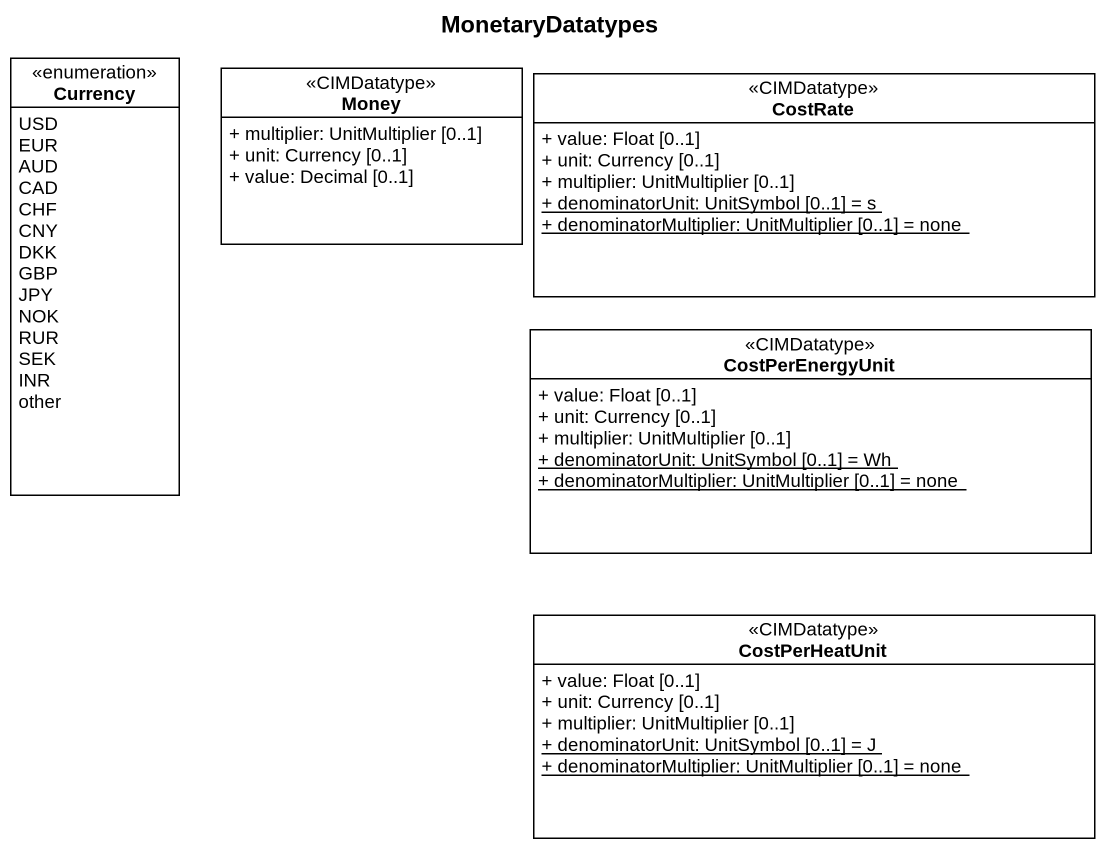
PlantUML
@startuml
title MonetaryDatatypes
hide circle
hide empty members
skinparam classAttributeIconSize 0
enum Currency {
  USD
  EUR
  AUD
  CAD
  CHF
  CNY
  DKK
  GBP
  JPY
  NOK
  RUR
  SEK
  INR
  other
}
class Money <<CIMDatatype>> {
  + multiplier: UnitMultiplier [0..1]
  + unit: Currency [0..1]
  + value: Decimal [0..1]
}
class CostRate <<CIMDatatype>> {
  + value: Float [0..1]
  + unit: Currency [0..1]
  + multiplier: UnitMultiplier [0..1]
  {static} + denominatorUnit: UnitSymbol [0..1] = s
  {static} + denominatorMultiplier: UnitMultiplier [0..1] = none
}
class CostPerEnergyUnit <<CIMDatatype>> {
  + value: Float [0..1]
  + unit: Currency [0..1]
  + multiplier: UnitMultiplier [0..1]
  {static} + denominatorUnit: UnitSymbol [0..1] = Wh
  {static} + denominatorMultiplier: UnitMultiplier [0..1] = none
}
class CostPerHeatUnit <<CIMDatatype>> {
  + value: Float [0..1]
  + unit: Currency [0..1]
  + multiplier: UnitMultiplier [0..1]
  {static} + denominatorUnit: UnitSymbol [0..1] = J
  {static} + denominatorMultiplier: UnitMultiplier [0..1] = none
}
@enduml
